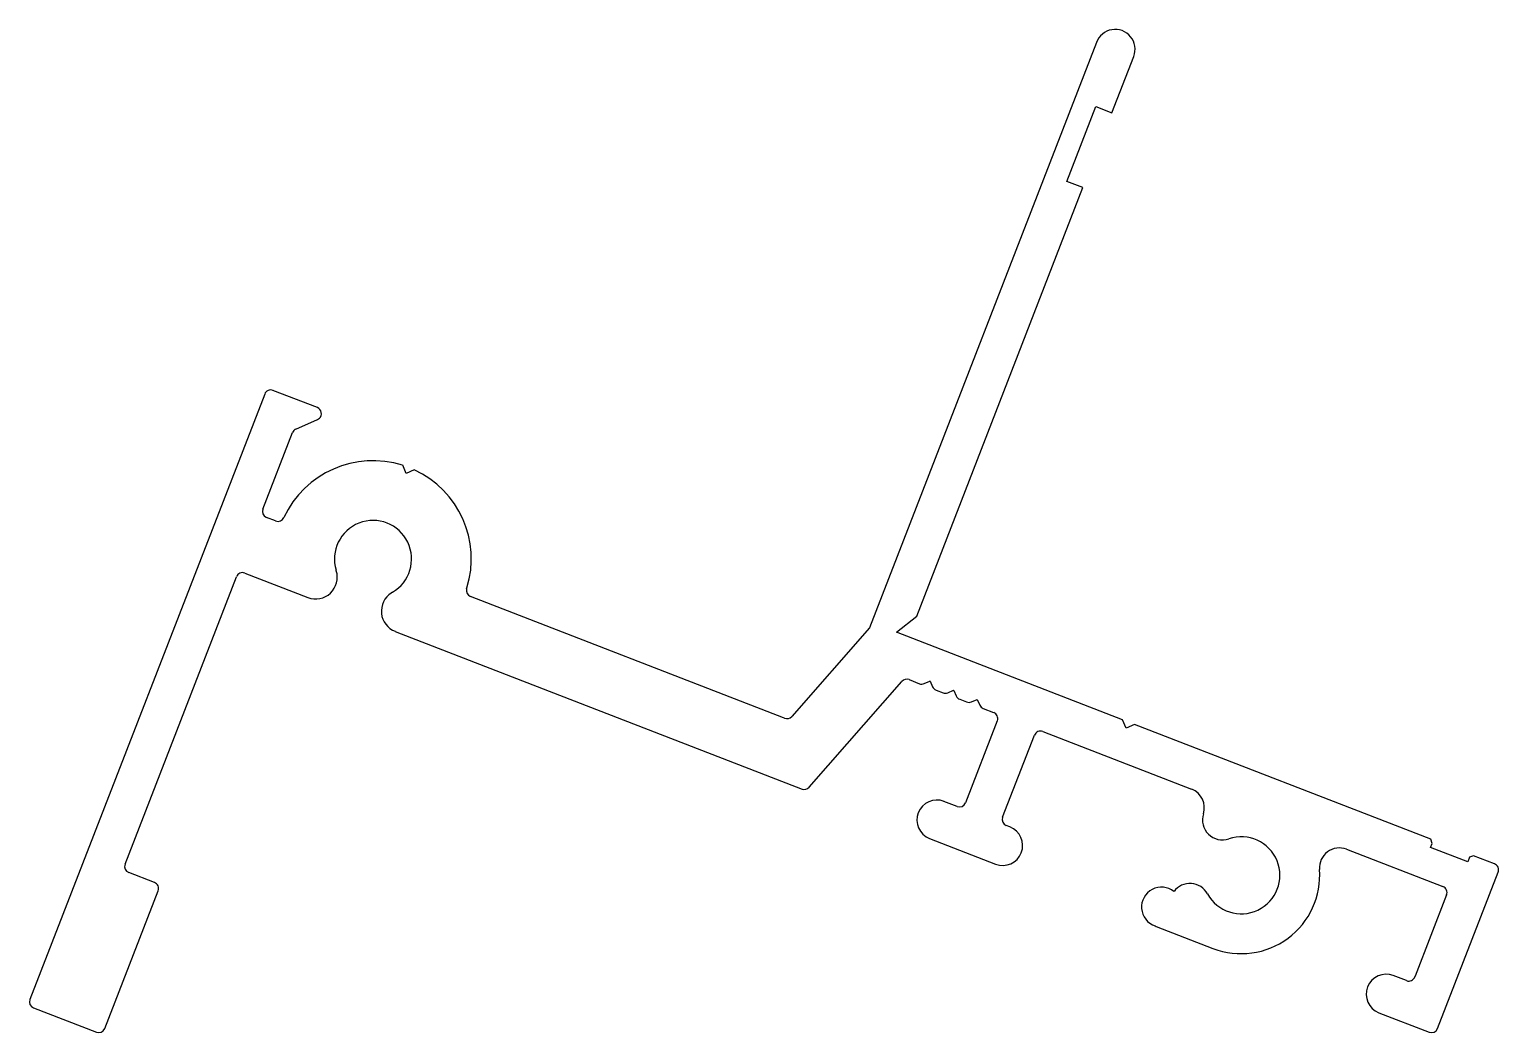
# Model space of a CAD drawing. Extents: x -27.2 to 30.9, y 3.7 to 43.3.
import ezdxf

# ---------------------------------------------------------------- set-up
doc = ezdxf.new("R2010")
doc.units = 0
doc.layers.get('0').update_dxf_attribs({"linetype": 'CONTINUOUS'})

msp = doc.modelspace()

# ---------------------------------------------------------------- linework, layer by layer
for p, q in [((15.007, 42.812), (6.032, 19.668)), ((15.619, 40.035), (16.483, 42.261)), ((13.832, 37.323), (14.98, 40.282)), ((14.98, 40.282), (15.619, 40.035)), ((14.471, 37.075), (13.832, 37.323)), ((7.902, 20.134), (14.471, 37.075)), ((-15.79, 28.378), (-17.543, 29.057)), ((-17.871, 28.912), (-27.156, 4.97)), ((-16.638, 27.53), (-15.784, 27.907)), ((-15.784, 27.907), (-15.711, 27.953)), ((-17.946, 24.365), (-16.773, 27.389)), ((-12.277, 25.776), (-12.417, 26.095)), ((-11.958, 25.917), (-12.277, 25.776)), ((-17.438, 23.895), (-17.801, 24.036)), ((-23.392, 10.321), (-18.984, 21.689)), ((-18.655, 21.834), (-16.166, 20.868)), ((-15.041, 21.925), (-15.049, 21.949)), ((-12.821, 21.074), (-12.871, 21.044)), ((-9.888, 21.204), (-9.875, 21.249)), ((2.642, 16.108), (-9.733, 20.907)), ((7.11, 19.497), (7.902, 20.134)), ((-12.714, 19.529), (3.369, 13.293)), ((6.032, 19.668), (2.964, 16.163)), ((16.038, 16.035), (7.11, 19.497)), ((3.652, 13.362), (7.316, 17.549)), ((7.599, 17.618), (8.01, 17.459)), ((8.202, 17.463), (8.423, 17.561)), ((8.434, 17.557), (8.531, 17.335)), ((8.67, 17.203), (8.943, 17.097)), ((9.134, 17.102), (9.355, 17.199)), ((9.366, 17.195), (9.464, 16.974)), ((9.602, 16.842), (9.875, 16.736)), ((10.066, 16.74), (10.288, 16.838)), ((10.298, 16.834), (10.396, 16.612)), ((10.534, 16.48), (10.945, 16.321)), ((2.682, 16.093), (2.642, 16.108)), ((11.09, 15.992), (9.832, 12.747)), ((16.183, 15.706), (16.038, 16.035)), ((16.512, 15.851), (16.183, 15.706)), ((28.229, 11.307), (16.512, 15.851)), ((11.3, 12.178), (12.559, 15.423)), ((12.887, 15.568), (18.772, 13.286)), ((9.503, 12.602), (8.982, 12.804)), ((11.587, 11.794), (11.445, 11.849)), ((8.413, 11.336), (11.018, 10.326)), ((28.219, 10.984), (28.28, 11.144)), ((28.28, 11.144), (28.229, 11.307)), ((24.895, 10.911), (28.707, 9.433)), ((29.687, 10.415), (28.219, 10.984)), ((29.758, 10.599), (29.687, 10.415)), ((29.909, 10.656), (29.758, 10.599)), ((30.744, 10.332), (29.909, 10.656)), ((-22.228, 9.598), (-23.247, 9.993)), ((28.492, 3.822), (30.889, 10.003)), ((-24.196, 3.822), (-22.084, 9.269)), ((28.852, 9.104), (27.606, 5.892)), ((17.326, 7.881), (17.371, 7.863)), ((17.371, 7.863), (19.614, 6.993)), ((27.265, 5.715), (26.744, 5.917)), ((27.597, 5.869), (27.606, 5.892)), ((27.606, 5.892), (27.597, 5.869)), ((-27.011, 4.642), (-24.524, 3.677)), ((26.174, 4.449), (28.164, 3.677))]:
    msp.add_line(p, q)
for centre, radius, start, end in [((15.748, 42.546), 0.787, 338.80384, 160.2519), ((-17.634, 28.821), 0.254, 68.80384, 158.80384), ((-15.882, 28.141), 0.254, 312.23874, 68.80384), ((-16.536, 27.297), 0.254, 113.67524, 158.80384), ((-13.59, 22.39), 3.886, 72.43601, 155.10488), ((-13.59, 22.39), 3.886, 342.93023, 65.17167), ((-17.709, 24.273), 0.254, 158.80384, 248.80384), ((-17.346, 24.132), 0.254, 248.80384, 335.3197), ((-13.59, 22.39), 1.524, 300.31518, 196.80555), ((-18.747, 21.597), 0.254, 68.80384, 158.80384), ((-15.856, 21.665), 0.855, 248.74138, 17.73379), ((-12.405, 20.327), 0.855, 122.98787, 248.8663), ((-9.642, 21.144), 0.254, 166.36395, 248.80384), ((7.508, 17.382), 0.254, 68.80384, 138.80385), ((8.101, 17.692), 0.25, 248.80384, 293.80384), ((8.426, 17.554), 0.008, 23.80384, 113.80384), ((8.76, 17.436), 0.25, 203.80384, 248.80384), ((9.033, 17.33), 0.25, 248.80384, 293.80384), ((9.359, 17.192), 0.008, 23.80384, 113.80384), ((9.692, 17.075), 0.25, 203.80384, 248.80384), ((9.965, 16.969), 0.25, 248.80384, 293.80384), ((10.291, 16.831), 0.008, 23.80384, 113.80384), ((10.625, 16.713), 0.25, 203.80384, 248.80384), ((10.854, 16.084), 0.254, 338.80384, 68.80384), ((2.773, 16.33), 0.254, 248.96401, 318.80385), ((12.795, 15.331), 0.254, 68.80384, 158.80384), ((3.461, 13.53), 0.254, 248.80384, 318.80385), ((8.698, 12.07), 0.787, 68.80384, 248.80384), ((18.488, 12.551), 0.787, 342.20072, 68.80384), ((9.595, 12.839), 0.254, 248.80384, 338.80384), ((19.987, 12.069), 0.787, 162.11126, 288.84597), ((11.303, 11.06), 0.787, 248.80384, 68.80384), ((11.537, 12.086), 0.254, 158.80384, 248.80384), ((20.735, 9.882), 1.524, 208.74199, 108.90785), ((24.61, 10.177), 0.787, 68.80384, 184.38571), ((-23.155, 10.23), 0.254, 158.80384, 248.80384), ((20.735, 9.882), 3.099, 248.78695, 4.35164), ((30.652, 10.095), 0.254, 338.80384, 68.80384), ((-22.32, 9.361), 0.254, 338.80384, 68.80384), ((17.578, 8.627), 0.787, 50.97337, 251.27532), ((18.708, 8.771), 0.787, 28.68011, 143.58776), ((28.615, 9.196), 0.254, 338.80384, 68.80384), ((26.459, 5.183), 0.787, 68.80384, 248.80384), ((27.357, 5.952), 0.254, 248.80384, 340.96165), ((-26.919, 4.878), 0.254, 158.80384, 248.80384), ((-24.433, 3.914), 0.254, 248.80384, 338.80384), ((28.255, 3.914), 0.254, 248.80384, 338.80384)]:
    msp.add_arc(centre, radius, start, end)

doc.saveas('drawing.dxf')
